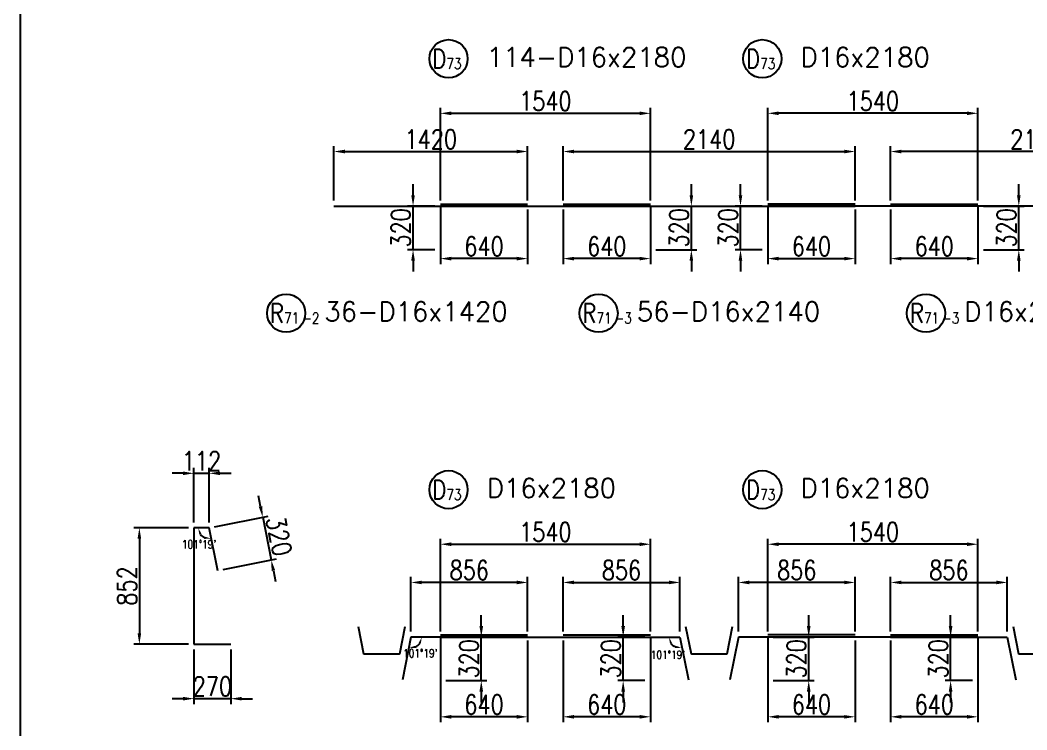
# Model space of a CAD drawing. Header units: millimetres. Extents: x -41433 to 131500, y -94900 to 39745.
# Drawn here: x 100000 to 107379, y 20303 to 25506 of the extents above; entities that cross this region are included whole.
import ezdxf
from ezdxf.enums import TextEntityAlignment as Align

# ---------------------------------------------------------------- set-up
doc = ezdxf.new("R2010")
doc.units = ezdxf.units.MM
doc.header["$LTSCALE"] = 160
doc.header["$MEASUREMENT"] = 0
doc.layers.get('DEFPOINTS').update_dxf_attribs({"color": 53, "linetype": 'CONTINUOUS'})
for name, color, linetype in [('DIM', 6, 'CONTINUOUS'), ('DIM-L', 6, 'CONTINUOUS'), ('GAIKEI-KEIKAKU', 4, 'CONTINUOUS'), ('TEKKIN-L', 2, 'CONTINUOUS'), ('TEKKIN-R', 3, 'CONTINUOUS'), ('TEXT', 4, 'CONTINUOUS'), ('TEXT-文字', 4, 'CONTINUOUS')]:
    doc.layers.add(name, color=color, linetype=linetype)
doc.styles.add('DIM-TEXT', font='ROMANS', dxfattribs={"width": 0.8, "bigfont": 'EXTFONT'})
doc.styles.add('MSゴシック', font='')
doc.styles.add('romans', font='romans.shx', dxfattribs={"bigfont": 'extfont.shx'})
doc.styles.get('MSゴシック').set_extended_font_data('MS Gothic')
doc.dimstyles.new('DIM20', dxfattribs={"dimscale": 20, "dimtxt": 3.5, "dimasz": 2.5, "dimexe": 1, "dimexo": 1, "dimgap": 1, "dimtad": 3, "dimdec": 1, "dimrnd": 1, "dimdsep": 46, "dimtxsty": 'DIM-TEXT', "dimcen": 0, "dimclrt": 4, "dimaunit": 1, "dimadec": 3, "dimazin": 2, "dimtfac": 1, "dimtdec": 1, "dimtix": 1, "dimtmove": 2, "dimatfit": 3, "dimfxl": 1, "dimtolj": 1, "dimtzin": 0, "dimlwd": -1, "dimlwe": -1, "dimarcsym": 0})
doc.dimstyles.new('DIM40', dxfattribs={"dimscale": 40, "dimtxt": 3.5, "dimasz": 2, "dimexe": 1, "dimexo": 1, "dimgap": 0.5, "dimtad": 1, "dimdec": 0, "dimzin": 9, "dimdsep": 46, "dimtxsty": 'DIM-TEXT', "dimcen": 0, "dimclrt": 4, "dimaunit": 1, "dimadec": 4, "dimazin": 0, "dimtfac": 1, "dimtdec": 0, "dimtix": 1, "dimtmove": 2, "dimatfit": 0, "dimfxl": 1, "dimlwd": -1, "dimlwe": -1, "dimarcsym": 0})

# ---------------------------------------------------------------- blocks, each defined once
blk = doc.blocks.new('*D261')
at = {"layer": 'DEFPOINTS', "color": 0, "ltscale": 0.8, "transparency": 16777216}
for p in [(105480, 21664.1), (105480, 20984.1), (107020, 20984.1)]:
    blk.add_point(p, dxfattribs=at)
at = {"layer": 'DIM', "color": 0, "ltscale": 0.8, "transparency": 16777216}
for p, q in [((105480, 21024.1), (105480, 21704.1)), ((107020, 21024.1), (107020, 21704.1)), ((106940, 21664.1), (105560, 21664.1))]:
    blk.add_line(p, q, dxfattribs=at)
for points in [[(105560, 21677.4), (105560, 21650.8), (105480, 21664.1)], [(106940, 21677.4), (106940, 21650.8), (107020, 21664.1)]]:
    blk.add_solid(points, dxfattribs=at)
at = {"layer": 'DIM', "color": 4, "ltscale": 0.8, "transparency": 16777216, "insert": (106250, 21754.1), "char_height": 140, "attachment_point": 5, "style": 'DIM-TEXT'}
blk.add_mtext('1540', dxfattribs=at)
blk = doc.blocks.new('*D262')
at = {"layer": 'DEFPOINTS', "color": 0, "ltscale": 0.8, "transparency": 16777216}
for p in [(103980, 20999.1), (104620, 20999.1), (103980, 20399.1)]:
    blk.add_point(p, dxfattribs=at)
at = {"layer": 'DIM', "color": 0, "ltscale": 0.8, "transparency": 16777216}
for p, q in [((103980, 20959.1), (103980, 20359.1)), ((104620, 20959.1), (104620, 20359.1)), ((104540, 20399.1), (104060, 20399.1))]:
    blk.add_line(p, q, dxfattribs=at)
for points in [[(104060, 20412.4), (104060, 20385.8), (103980, 20399.1)], [(104540, 20412.4), (104540, 20385.8), (104620, 20399.1)]]:
    blk.add_solid(points, dxfattribs=at)
at = {"layer": 'DIM', "color": 4, "ltscale": 0.8, "transparency": 16777216, "insert": (104300, 20489.1), "char_height": 140, "attachment_point": 5, "style": 'DIM-TEXT'}
blk.add_mtext('640', dxfattribs=at)
blk = doc.blocks.new('*D263')
at = {"layer": 'DEFPOINTS', "color": 0, "ltscale": 0.8, "transparency": 16777216}
for p in [(103080, 20999.1), (103720, 20999.1), (103080, 20399.1)]:
    blk.add_point(p, dxfattribs=at)
at = {"layer": 'DIM', "color": 0, "ltscale": 0.8, "transparency": 16777216}
for p, q in [((103080, 20959.1), (103080, 20359.1)), ((103720, 20959.1), (103720, 20359.1)), ((103640, 20399.1), (103160, 20399.1))]:
    blk.add_line(p, q, dxfattribs=at)
for points in [[(103160, 20412.4), (103160, 20385.8), (103080, 20399.1)], [(103640, 20412.4), (103640, 20385.8), (103720, 20399.1)]]:
    blk.add_solid(points, dxfattribs=at)
at = {"layer": 'DIM', "color": 4, "ltscale": 0.8, "transparency": 16777216, "insert": (103400, 20489.1), "char_height": 140, "attachment_point": 5, "style": 'DIM-TEXT'}
blk.add_mtext('640', dxfattribs=at)
blk = doc.blocks.new('*D264')
at = {"layer": 'DEFPOINTS', "color": 0, "ltscale": 0.8, "transparency": 16777216}
for p in [(104620, 21664.1), (103080, 20984.1), (104620, 20984.1)]:
    blk.add_point(p, dxfattribs=at)
at = {"layer": 'DIM', "color": 0, "ltscale": 0.8, "transparency": 16777216}
for p, q in [((103080, 21024.1), (103080, 21704.1)), ((104620, 21024.1), (104620, 21704.1)), ((103160, 21664.1), (104540, 21664.1))]:
    blk.add_line(p, q, dxfattribs=at)
for points in [[(103160, 21677.4), (103160, 21650.8), (103080, 21664.1)], [(104540, 21677.4), (104540, 21650.8), (104620, 21664.1)]]:
    blk.add_solid(points, dxfattribs=at)
at = {"layer": 'DIM', "color": 4, "ltscale": 0.8, "transparency": 16777216, "insert": (103850, 21754.1), "char_height": 140, "attachment_point": 5, "style": 'DIM-TEXT'}
blk.add_mtext('1540', dxfattribs=at)
blk = doc.blocks.new('*D265')
at = {"layer": 'DEFPOINTS', "color": 0, "ltscale": 0.8, "transparency": 16777216}
for p in [(102864.3, 21384.1), (102864.3, 20984.1), (103720, 20984.1)]:
    blk.add_point(p, dxfattribs=at)
at = {"layer": 'DIM', "color": 0, "ltscale": 0.8, "transparency": 16777216}
for p, q in [((102864.3, 21024.1), (102864.3, 21424.1)), ((103720, 21024.1), (103720, 21424.1)), ((103640, 21384.1), (102944.3, 21384.1))]:
    blk.add_line(p, q, dxfattribs=at)
for points in [[(102944.3, 21397.4), (102944.3, 21370.8), (102864.3, 21384.1)], [(103640, 21397.4), (103640, 21370.8), (103720, 21384.1)]]:
    blk.add_solid(points, dxfattribs=at)
at = {"layer": 'DIM', "color": 4, "ltscale": 0.8, "transparency": 16777216, "insert": (103292.2, 21474.1), "char_height": 140, "attachment_point": 5, "style": 'DIM-TEXT'}
blk.add_mtext('856', dxfattribs=at)
blk = doc.blocks.new('*D296')
at = {"layer": 'DEFPOINTS', "color": 0, "ltscale": 0.8, "transparency": 16777216}
for p in [(106380, 24157.8), (107020, 24157.8), (106380, 23757.8)]:
    blk.add_point(p, dxfattribs=at)
at = {"layer": 'DIM', "color": 0, "ltscale": 0.8, "transparency": 16777216}
for p, q in [((106380, 24117.8), (106380, 23717.8)), ((107020, 24117.8), (107020, 23717.8)), ((106940, 23757.8), (106460, 23757.8))]:
    blk.add_line(p, q, dxfattribs=at)
for points in [[(106460, 23771.1), (106460, 23744.5), (106380, 23757.8)], [(106940, 23771.1), (106940, 23744.5), (107020, 23757.8)]]:
    blk.add_solid(points, dxfattribs=at)
at = {"layer": 'DIM', "color": 4, "ltscale": 0.8, "transparency": 16777216, "insert": (106700, 23847.8), "char_height": 140, "attachment_point": 5, "style": 'DIM-TEXT'}
blk.add_mtext('640', dxfattribs=at)
blk = doc.blocks.new('*D300')
at = {"layer": 'DEFPOINTS', "color": 0, "ltscale": 0.8, "transparency": 16777216}
for p in [(106380, 24542.8), (106380, 24142.8), (108520, 24142.8)]:
    blk.add_point(p, dxfattribs=at)
at = {"layer": 'DIM', "color": 0, "ltscale": 0.8, "transparency": 16777216}
for p, q in [((106380, 24182.8), (106380, 24582.8)), ((108520, 24182.8), (108520, 24582.8)), ((108440, 24542.8), (106460, 24542.8))]:
    blk.add_line(p, q, dxfattribs=at)
for points in [[(106460, 24556.1), (106460, 24529.5), (106380, 24542.8)], [(108440, 24556.1), (108440, 24529.5), (108520, 24542.8)]]:
    blk.add_solid(points, dxfattribs=at)
at = {"layer": 'DIM', "color": 4, "ltscale": 0.8, "transparency": 16777216, "insert": (107450, 24632.8), "char_height": 140, "attachment_point": 5, "style": 'DIM-TEXT'}
blk.add_mtext('2140', dxfattribs=at)
blk = doc.blocks.new('*D302')
at = {"layer": 'DEFPOINTS', "color": 0, "ltscale": 0.8, "transparency": 16777216}
for p in [(105480, 24157.8), (106120, 24157.8), (106120, 23757.8)]:
    blk.add_point(p, dxfattribs=at)
at = {"layer": 'DIM', "color": 0, "ltscale": 0.8, "transparency": 16777216}
for p, q in [((105480, 24117.8), (105480, 23717.8)), ((106120, 24117.8), (106120, 23717.8)), ((105560, 23757.8), (106040, 23757.8))]:
    blk.add_line(p, q, dxfattribs=at)
for points in [[(105560, 23771.1), (105560, 23744.5), (105480, 23757.8)], [(106040, 23771.1), (106040, 23744.5), (106120, 23757.8)]]:
    blk.add_solid(points, dxfattribs=at)
at = {"layer": 'DIM', "color": 4, "ltscale": 0.8, "transparency": 16777216, "insert": (105800, 23847.8), "char_height": 140, "attachment_point": 5, "style": 'DIM-TEXT'}
blk.add_mtext('640', dxfattribs=at)
blk = doc.blocks.new('*D303')
at = {"layer": 'DEFPOINTS', "color": 0, "ltscale": 0.8, "transparency": 16777216}
for p in [(105480, 24822.8), (105480, 24142.8), (107020, 24142.8)]:
    blk.add_point(p, dxfattribs=at)
at = {"layer": 'DIM', "color": 0, "ltscale": 0.8, "transparency": 16777216}
for p, q in [((105480, 24182.8), (105480, 24862.8)), ((106940, 24822.8), (105560, 24822.8)), ((107020, 24182.8), (107020, 24862.8))]:
    blk.add_line(p, q, dxfattribs=at)
for points in [[(105560, 24836.1), (105560, 24809.5), (105480, 24822.8)], [(106940, 24836.1), (106940, 24809.5), (107020, 24822.8)]]:
    blk.add_solid(points, dxfattribs=at)
at = {"layer": 'DIM', "color": 4, "ltscale": 0.8, "transparency": 16777216, "insert": (106250, 24912.8), "char_height": 140, "attachment_point": 5, "style": 'DIM-TEXT'}
blk.add_mtext('1540', dxfattribs=at)
blk = doc.blocks.new('*D304')
at = {"layer": 'DEFPOINTS', "color": 0, "ltscale": 0.8, "transparency": 16777216}
for p in [(103980, 24157.8), (104620, 24157.8), (103980, 23757.8)]:
    blk.add_point(p, dxfattribs=at)
at = {"layer": 'DIM', "color": 0, "ltscale": 0.8, "transparency": 16777216}
for p, q in [((103980, 24117.8), (103980, 23717.8)), ((104620, 24117.8), (104620, 23717.8)), ((104540, 23757.8), (104060, 23757.8))]:
    blk.add_line(p, q, dxfattribs=at)
for points in [[(104060, 23771.1), (104060, 23744.5), (103980, 23757.8)], [(104540, 23771.1), (104540, 23744.5), (104620, 23757.8)]]:
    blk.add_solid(points, dxfattribs=at)
at = {"layer": 'DIM', "color": 4, "ltscale": 0.8, "transparency": 16777216, "insert": (104300, 23847.8), "char_height": 140, "attachment_point": 5, "style": 'DIM-TEXT'}
blk.add_mtext('640', dxfattribs=at)
blk = doc.blocks.new('*D305')
at = {"layer": 'DEFPOINTS', "color": 0, "ltscale": 0.8, "transparency": 16777216}
for p in [(103080, 24157.8), (103720, 24157.8), (103080, 23757.8)]:
    blk.add_point(p, dxfattribs=at)
at = {"layer": 'DIM', "color": 0, "ltscale": 0.8, "transparency": 16777216}
for p, q in [((103080, 24117.8), (103080, 23717.8)), ((103720, 24117.8), (103720, 23717.8)), ((103640, 23757.8), (103160, 23757.8))]:
    blk.add_line(p, q, dxfattribs=at)
for points in [[(103160, 23771.1), (103160, 23744.5), (103080, 23757.8)], [(103640, 23771.1), (103640, 23744.5), (103720, 23757.8)]]:
    blk.add_solid(points, dxfattribs=at)
at = {"layer": 'DIM', "color": 4, "ltscale": 0.8, "transparency": 16777216, "insert": (103400, 23847.8), "char_height": 140, "attachment_point": 5, "style": 'DIM-TEXT'}
blk.add_mtext('640', dxfattribs=at)
blk = doc.blocks.new('*D306')
at = {"layer": 'DEFPOINTS', "color": 0, "ltscale": 0.8, "transparency": 16777216}
for p in [(104620, 24822.8), (103080, 24142.8), (104620, 24142.8)]:
    blk.add_point(p, dxfattribs=at)
at = {"layer": 'DIM', "color": 0, "ltscale": 0.8, "transparency": 16777216}
for p, q in [((103080, 24182.8), (103080, 24862.8)), ((103160, 24822.8), (104540, 24822.8)), ((104620, 24182.8), (104620, 24862.8))]:
    blk.add_line(p, q, dxfattribs=at)
for points in [[(103160, 24836.1), (103160, 24809.5), (103080, 24822.8)], [(104540, 24836.1), (104540, 24809.5), (104620, 24822.8)]]:
    blk.add_solid(points, dxfattribs=at)
at = {"layer": 'DIM', "color": 4, "ltscale": 0.8, "transparency": 16777216, "insert": (103850, 24912.8), "char_height": 140, "attachment_point": 5, "style": 'DIM-TEXT'}
blk.add_mtext('1540', dxfattribs=at)
blk = doc.blocks.new('*D307')
at = {"layer": 'DEFPOINTS', "color": 0, "ltscale": 0.8, "transparency": 16777216}
for p in [(106120, 24542.8), (103980, 24142.8), (106120, 24142.8)]:
    blk.add_point(p, dxfattribs=at)
at = {"layer": 'DIM', "color": 0, "ltscale": 0.8, "transparency": 16777216}
for p, q in [((103980, 24182.8), (103980, 24582.8)), ((106120, 24182.8), (106120, 24582.8)), ((104060, 24542.8), (106040, 24542.8))]:
    blk.add_line(p, q, dxfattribs=at)
for points in [[(104060, 24556.1), (104060, 24529.5), (103980, 24542.8)], [(106040, 24556.1), (106040, 24529.5), (106120, 24542.8)]]:
    blk.add_solid(points, dxfattribs=at)
at = {"layer": 'DIM', "color": 4, "ltscale": 0.8, "transparency": 16777216, "insert": (105050, 24632.8), "char_height": 140, "attachment_point": 5, "style": 'DIM-TEXT'}
blk.add_mtext('2140', dxfattribs=at)
blk = doc.blocks.new('*D308')
at = {"layer": 'DEFPOINTS', "color": 0, "ltscale": 0.8, "transparency": 16777216}
for p in [(103720, 24542.8), (102300, 24142.8), (103720, 24142.8)]:
    blk.add_point(p, dxfattribs=at)
at = {"layer": 'DIM', "color": 0, "ltscale": 0.8, "transparency": 16777216}
for p, q in [((102300, 24182.8), (102300, 24582.8)), ((103720, 24182.8), (103720, 24582.8)), ((102380, 24542.8), (103640, 24542.8))]:
    blk.add_line(p, q, dxfattribs=at)
for points in [[(102380, 24556.1), (102380, 24529.5), (102300, 24542.8)], [(103640, 24556.1), (103640, 24529.5), (103720, 24542.8)]]:
    blk.add_solid(points, dxfattribs=at)
at = {"layer": 'DIM', "color": 4, "ltscale": 0.8, "transparency": 16777216, "insert": (103010, 24632.8), "char_height": 140, "attachment_point": 5, "style": 'DIM-TEXT'}
blk.add_mtext('1420', dxfattribs=at)
blk = doc.blocks.new('加工図文字列（JR）')
at = {"layer": 'TEXT-文字', "color": 6}
blk.add_circle((0, 0), 3.5, dxfattribs=at)
at = {"layer": 'DEFPOINTS', "ltscale": 100, "style": 'MSゴシック'}
for tag, p in [('加工図_圧接鉄筋', (57.81, -4.14)), ('加工図_圧接個数', (62.62, -4.14)), ('加工図_加工形状', (68.3, -4.14)), ('加工図_施工分け2', (73.3, -4.14))]:
    blk.add_attdef(tag, text='', height=4, dxfattribs=at).set_placement(p, align=Align.BOTTOM_LEFT)
at = {"layer": 'TEXT-文字', "color": 4, "style": 'romans', "width": 0.8}
for tag, height, p in [('加工図_平均長', 3.5, (33.63, 3.03)), ('加工図_副記号', 2, (0.5, 0)), ('加工図_文字列', 3.5, (7, -2.5))]:
    blk.add_attdef(tag, text='', height=height, dxfattribs=at).set_placement(p, align=Align.BOTTOM_LEFT)
at = {"layer": 'TEXT-文字', "color": 4, "ltscale": 100, "style": 'romans', "width": 0.8}
blk.add_attdef('加工図_施工分け', text='', height=3.5, dxfattribs=at).set_placement((-5.5, 0), align=Align.MIDDLE_RIGHT)
at = {"layer": 'TEXT-文字', "color": 4, "style": 'romans', "width": 0.8}
blk.add_attdef('加工図_主記号', text='', height=3.5, dxfattribs=at).set_placement((-1.7, 0), align=Align.MIDDLE_CENTER)
for tag, p in [('加工図_番号', (1, -2.5)), ('加工図_枝番', (4.5, -2.5))]:
    blk.add_attdef(tag, text='', height=2, dxfattribs=at).set_placement(p, align=Align.BOTTOM_CENTER)
blk = doc.blocks.new('*D435')
at = {"layer": 'DEFPOINTS', "color": 0, "ltscale": 0.8, "transparency": 16777216}
for p in [(104835.7, 21384.1), (103980, 20984.1), (104835.7, 20984.1)]:
    blk.add_point(p, dxfattribs=at)
at = {"layer": 'DIM', "color": 0, "ltscale": 0.8, "transparency": 16777216}
for p, q in [((103980, 21024.1), (103980, 21424.1)), ((104835.7, 21024.1), (104835.7, 21424.1)), ((104060, 21384.1), (104755.7, 21384.1))]:
    blk.add_line(p, q, dxfattribs=at)
for points in [[(104060, 21397.4), (104060, 21370.8), (103980, 21384.1)], [(104755.7, 21397.4), (104755.7, 21370.8), (104835.7, 21384.1)]]:
    blk.add_solid(points, dxfattribs=at)
at = {"layer": 'DIM', "color": 4, "ltscale": 0.8, "transparency": 16777216, "insert": (104407.8, 21474.1), "char_height": 140, "attachment_point": 5, "style": 'DIM-TEXT'}
blk.add_mtext('856', dxfattribs=at)
blk = doc.blocks.new('*D437')
at = {"layer": 'DEFPOINTS', "color": 0, "ltscale": 0.8, "transparency": 16777216}
for p in [(105264.3, 21384.1), (105264.3, 20984.1), (106120, 20984.1)]:
    blk.add_point(p, dxfattribs=at)
at = {"layer": 'DIM', "color": 0, "ltscale": 0.8, "transparency": 16777216}
for p, q in [((105264.3, 21024.1), (105264.3, 21424.1)), ((106120, 21024.1), (106120, 21424.1)), ((106040, 21384.1), (105344.3, 21384.1))]:
    blk.add_line(p, q, dxfattribs=at)
for points in [[(105344.3, 21397.4), (105344.3, 21370.8), (105264.3, 21384.1)], [(106040, 21397.4), (106040, 21370.8), (106120, 21384.1)]]:
    blk.add_solid(points, dxfattribs=at)
at = {"layer": 'DIM', "color": 4, "ltscale": 0.8, "transparency": 16777216, "insert": (105692.2, 21474.1), "char_height": 140, "attachment_point": 5, "style": 'DIM-TEXT'}
blk.add_mtext('856', dxfattribs=at)
blk = doc.blocks.new('*D436')
at = {"layer": 'DEFPOINTS', "color": 0, "ltscale": 0.8, "transparency": 16777216}
for p in [(107235.7, 21384.1), (106380, 20984.1), (107235.7, 20984.1)]:
    blk.add_point(p, dxfattribs=at)
at = {"layer": 'DIM', "color": 0, "ltscale": 0.8, "transparency": 16777216}
for p, q in [((106380, 21024.1), (106380, 21424.1)), ((107235.7, 21024.1), (107235.7, 21424.1)), ((106460, 21384.1), (107155.7, 21384.1))]:
    blk.add_line(p, q, dxfattribs=at)
for points in [[(106460, 21397.4), (106460, 21370.8), (106380, 21384.1)], [(107155.7, 21397.4), (107155.7, 21370.8), (107235.7, 21384.1)]]:
    blk.add_solid(points, dxfattribs=at)
at = {"layer": 'DIM', "color": 4, "ltscale": 0.8, "transparency": 16777216, "insert": (106807.8, 21474.1), "char_height": 140, "attachment_point": 5, "style": 'DIM-TEXT'}
blk.add_mtext('856', dxfattribs=at)
blk = doc.blocks.new('*D440')
at = {"layer": 'DEFPOINTS', "color": 0, "transparency": 16777216}
for p in [(101274, 20932.1), (101544, 20932.1), (101274, 20532.1)]:
    blk.add_point(p, dxfattribs=at)
at = {"layer": 'DIM', "color": 0, "transparency": 16777216}
for p, q in [((101274, 20892.1), (101274, 20492.1)), ((101544, 20892.1), (101544, 20492.1)), ((101194, 20532.1), (101114, 20532.1)), ((101544, 20532.1), (101274, 20532.1)), ((101624, 20532.1), (101704, 20532.1))]:
    blk.add_line(p, q, dxfattribs=at)
for points in [[(101194, 20545.4), (101194, 20518.8), (101274, 20532.1)], [(101624, 20545.4), (101624, 20518.8), (101544, 20532.1)]]:
    blk.add_solid(points, dxfattribs=at)
at = {"layer": 'DIM', "color": 4, "transparency": 16777216, "insert": (101409, 20622.1), "char_height": 140, "attachment_point": 5, "style": 'DIM-TEXT'}
blk.add_mtext('270', dxfattribs=at)
blk = doc.blocks.new('*D441')
at = {"layer": 'DEFPOINTS', "color": 0, "transparency": 16777216}
for p in [(101274, 21784.1), (100874, 20932.1), (101274, 20932.1)]:
    blk.add_point(p, dxfattribs=at)
at = {"layer": 'DIM', "color": 0, "transparency": 16777216}
for p, q in [((101234, 21784.1), (100834, 21784.1)), ((100874, 21704.1), (100874, 21012.1)), ((101234, 20932.1), (100834, 20932.1))]:
    blk.add_line(p, q, dxfattribs=at)
for points in [[(100860.7, 21704.1), (100887.3, 21704.1), (100874, 21784.1)], [(100860.7, 21012.1), (100887.3, 21012.1), (100874, 20932.1)]]:
    blk.add_solid(points, dxfattribs=at)
at = {"layer": 'DIM', "color": 4, "transparency": 16777216, "insert": (100784, 21358.1), "char_height": 140, "attachment_point": 5, "rotation": 90, "style": 'DIM-TEXT'}
blk.add_mtext('852', dxfattribs=at)
blk = doc.blocks.new('*D465')
at = {"layer": 'DEFPOINTS', "color": 0, "transparency": 16777216}
for p in [(105280, 24142.8), (105480, 24142.8), (105480, 23822.8)]:
    blk.add_point(p, dxfattribs=at)
at = {"layer": 'DIM', "color": 0, "transparency": 16777216}
for p, q in [((105280, 24222.8), (105280, 24302.8)), ((105440, 24142.8), (105240, 24142.8)), ((105280, 23822.8), (105280, 24142.8)), ((105440, 23822.8), (105240, 23822.8)), ((105280, 23742.8), (105280, 23662.8))]:
    blk.add_line(p, q, dxfattribs=at)
for points in [[(105266.7, 24222.8), (105293.3, 24222.8), (105280, 24142.8)], [(105266.7, 23742.8), (105293.3, 23742.8), (105280, 23822.8)]]:
    blk.add_solid(points, dxfattribs=at)
at = {"layer": 'DIM', "color": 4, "transparency": 16777216, "insert": (105190, 23982.8), "char_height": 140, "attachment_point": 5, "rotation": 90, "style": 'DIM-TEXT'}
blk.add_mtext('320', dxfattribs=at)
blk = doc.blocks.new('*D466')
at = {"layer": 'DEFPOINTS', "color": 0, "transparency": 16777216}
for p in [(104420, 20984.1), (104620, 20984.1), (104620, 20664.1)]:
    blk.add_point(p, dxfattribs=at)
at = {"layer": 'DIM', "color": 0, "transparency": 16777216}
for p, q in [((104420, 21064.1), (104420, 21144.1)), ((104580, 20984.1), (104380, 20984.1)), ((104420, 20664.1), (104420, 20984.1)), ((104580, 20664.1), (104380, 20664.1)), ((104420, 20584.1), (104420, 20504.1))]:
    blk.add_line(p, q, dxfattribs=at)
for points in [[(104406.7, 21064.1), (104433.3, 21064.1), (104420, 20984.1)], [(104406.7, 20584.1), (104433.3, 20584.1), (104420, 20664.1)]]:
    blk.add_solid(points, dxfattribs=at)
at = {"layer": 'DIM', "color": 4, "transparency": 16777216, "insert": (104330, 20824.1), "char_height": 140, "attachment_point": 5, "rotation": 90, "style": 'DIM-TEXT'}
blk.add_mtext('320', dxfattribs=at)
blk = doc.blocks.new('*D481')
at = {"layer": 'DEFPOINTS', "color": 0, "transparency": 16777216}
for p in [(101385.7, 22184.1), (101274, 21784.1), (101385.7, 21784.1)]:
    blk.add_point(p, dxfattribs=at)
at = {"layer": 'DIM', "color": 0, "transparency": 16777216}
for p, q in [((101274, 21824.1), (101274, 22224.1)), ((101385.7, 21824.1), (101385.7, 22224.1)), ((101194, 22184.1), (101114, 22184.1)), ((101274, 22184.1), (101385.7, 22184.1)), ((101465.7, 22184.1), (101545.7, 22184.1))]:
    blk.add_line(p, q, dxfattribs=at)
for points in [[(101194, 22197.4), (101194, 22170.8), (101274, 22184.1)], [(101465.7, 22197.4), (101465.7, 22170.8), (101385.7, 22184.1)]]:
    blk.add_solid(points, dxfattribs=at)
at = {"layer": 'DIM', "color": 4, "transparency": 16777216, "insert": (101329.8, 22274.1), "char_height": 140, "attachment_point": 5, "style": 'DIM-TEXT'}
blk.add_mtext('112', dxfattribs=at)
blk = doc.blocks.new('*D482')
at = {"layer": 'DEFPOINTS', "color": 0, "transparency": 16777216}
for p in [(101385.7, 21784.1), (101840.6, 21548.8), (101448.4, 21470.3)]:
    blk.add_point(p, dxfattribs=at)
at = {"layer": 'DIM', "color": 0, "transparency": 16777216}
for p, q in [((101762.2, 21941), (101746.5, 22019.4)), ((101424.9, 21791.9), (101817.1, 21870.4)), ((101777.9, 21862.5), (101840.6, 21548.8)), ((101487.6, 21478.2), (101879.9, 21556.6)), ((101856.3, 21470.3), (101872, 21391.9))]:
    blk.add_line(p, q, dxfattribs=at)
for points in [[(101775.3, 21943.6), (101749.1, 21938.4), (101777.9, 21862.5)], [(101869.4, 21472.9), (101843.3, 21467.7), (101840.6, 21548.8)]]:
    blk.add_solid(points, dxfattribs=at)
at = {"layer": 'DIM', "color": 4, "transparency": 16777216, "insert": (101897.5, 21723.3), "char_height": 140, "attachment_point": 5, "rotation": 281.30993, "style": 'DIM-TEXT'}
blk.add_mtext('320', dxfattribs=at)
blk = doc.blocks.new('*D627')
at = {"layer": 'DEFPOINTS', "color": 0, "transparency": 16777216}
blk.add_arc((102864.3, 20984.1), 80, 295.10998, 323.58009, dxfattribs=at)
for p in [(102864.3, 20984.1), (102864.3, 20984.1), (103214.3, 20984.1), (102930.9, 20939.6), (102801.6, 20670.3)]:
    blk.add_point(p, dxfattribs=at)
for points in [[(102920.8, 20939.2), (102936.6, 20934), (102944.3, 20984.1)], [(102899.3, 20903.4), (102897.3, 20919.9), (102848.7, 20905.6)]]:
    blk.add_solid(points, dxfattribs=at)
at = {"layer": 'DEFPOINTS', "transparency": 16777216, "insert": (102933.1, 20865), "char_height": 60, "attachment_point": 5, "style": 'DIM-TEXT'}
blk.add_mtext("\\A1;101°19'", dxfattribs=at)
blk = doc.blocks.new('*D628')
at = {"layer": 'DEFPOINTS', "color": 0, "transparency": 16777216}
blk.add_arc((104835.7, 20984.1), 80, 216.41991, 244.89002, dxfattribs=at)
for p in [(104620, 20984.1), (104835.7, 20984.1), (104835.7, 20984.1), (104769.1, 20939.6), (104898.4, 20670.3)]:
    blk.add_point(p, dxfattribs=at)
for points in [[(104763.4, 20934), (104779.2, 20939.2), (104755.7, 20984.1)], [(104802.7, 20919.9), (104800.7, 20903.4), (104851.3, 20905.6)]]:
    blk.add_solid(points, dxfattribs=at)
at = {"layer": 'DEFPOINTS', "transparency": 16777216, "insert": (104748.1, 20853.8), "char_height": 60, "attachment_point": 5, "style": 'DIM-TEXT'}
blk.add_mtext("\\A1;101°19'", dxfattribs=at)
blk = doc.blocks.new('*D629')
at = {"layer": 'DEFPOINTS', "color": 0, "transparency": 16777216}
blk.add_arc((101385.7, 21784.1), 80, 216.41991, 244.89002, dxfattribs=at)
for p in [(101170, 21784.1), (101385.7, 21784.1), (101385.7, 21784.1), (101319.1, 21739.6), (101448.4, 21470.3)]:
    blk.add_point(p, dxfattribs=at)
for points in [[(101313.4, 21734), (101329.2, 21739.2), (101305.7, 21784.1)], [(101352.7, 21719.9), (101350.7, 21703.4), (101401.3, 21705.6)]]:
    blk.add_solid(points, dxfattribs=at)
at = {"layer": 'DEFPOINTS', "transparency": 16777216, "insert": (101311.3, 21663.3), "char_height": 60, "attachment_point": 5, "style": 'DIM-TEXT'}
blk.add_mtext("\\A1;101°19'", dxfattribs=at)
blk = doc.blocks.new('*D657')
at = {"layer": 'DEFPOINTS', "color": 0, "transparency": 16777216}
for p in [(104620, 24142.8), (104920, 24142.8), (104620, 23822.8)]:
    blk.add_point(p, dxfattribs=at)
at = {"layer": 'DIM', "color": 0, "transparency": 16777216}
for p, q in [((104920, 24222.8), (104920, 24302.8)), ((104660, 24142.8), (104960, 24142.8)), ((104920, 23822.8), (104920, 24142.8)), ((104660, 23822.8), (104960, 23822.8)), ((104920, 23742.8), (104920, 23662.8))]:
    blk.add_line(p, q, dxfattribs=at)
for points in [[(104906.7, 24222.8), (104933.3, 24222.8), (104920, 24142.8)], [(104906.7, 23742.8), (104933.3, 23742.8), (104920, 23822.8)]]:
    blk.add_solid(points, dxfattribs=at)
at = {"layer": 'DIM', "color": 4, "transparency": 16777216, "insert": (104830, 23982.8), "char_height": 140, "attachment_point": 5, "rotation": 90, "style": 'DIM-TEXT'}
blk.add_mtext('320', dxfattribs=at)
blk = doc.blocks.new('*D659')
at = {"layer": 'DEFPOINTS', "color": 0, "transparency": 16777216}
for p in [(107020, 24142.8), (107320, 24142.8), (107020, 23822.8)]:
    blk.add_point(p, dxfattribs=at)
at = {"layer": 'DIM', "color": 0, "transparency": 16777216}
for p, q in [((107320, 24222.8), (107320, 24302.8)), ((107060, 24142.8), (107360, 24142.8)), ((107320, 23822.8), (107320, 24142.8)), ((107060, 23822.8), (107360, 23822.8)), ((107320, 23742.8), (107320, 23662.8))]:
    blk.add_line(p, q, dxfattribs=at)
for points in [[(107306.7, 24222.8), (107333.3, 24222.8), (107320, 24142.8)], [(107306.7, 23742.8), (107333.3, 23742.8), (107320, 23822.8)]]:
    blk.add_solid(points, dxfattribs=at)
at = {"layer": 'DIM', "color": 4, "transparency": 16777216, "insert": (107230, 23982.8), "char_height": 140, "attachment_point": 5, "rotation": 90, "style": 'DIM-TEXT'}
blk.add_mtext('320', dxfattribs=at)
blk = doc.blocks.new('*D660')
at = {"layer": 'DEFPOINTS', "color": 0, "transparency": 16777216}
for p in [(102880, 24142.8), (103080, 24142.8), (103080, 23822.8)]:
    blk.add_point(p, dxfattribs=at)
at = {"layer": 'DIM', "color": 0, "transparency": 16777216}
for p, q in [((102880, 24222.8), (102880, 24302.8)), ((103040, 24142.8), (102840, 24142.8)), ((102880, 23822.8), (102880, 24142.8)), ((103040, 23822.8), (102840, 23822.8)), ((102880, 23742.8), (102880, 23662.8))]:
    blk.add_line(p, q, dxfattribs=at)
for points in [[(102866.7, 24222.8), (102893.3, 24222.8), (102880, 24142.8)], [(102866.7, 23742.8), (102893.3, 23742.8), (102880, 23822.8)]]:
    blk.add_solid(points, dxfattribs=at)
at = {"layer": 'DIM', "color": 4, "transparency": 16777216, "insert": (102790, 23982.8), "char_height": 140, "attachment_point": 5, "rotation": 90, "style": 'DIM-TEXT'}
blk.add_mtext('320', dxfattribs=at)
blk = doc.blocks.new('*D662')
at = {"layer": 'DEFPOINTS', "color": 0, "transparency": 16777216}
for p in [(103080, 20984.1), (103380, 20984.1), (103080, 20664.1)]:
    blk.add_point(p, dxfattribs=at)
at = {"layer": 'DIM', "color": 0, "transparency": 16777216}
for p, q in [((103380, 21064.1), (103380, 21144.1)), ((103120, 20984.1), (103420, 20984.1)), ((103380, 20664.1), (103380, 20984.1)), ((103120, 20664.1), (103420, 20664.1)), ((103380, 20584.1), (103380, 20504.1))]:
    blk.add_line(p, q, dxfattribs=at)
for points in [[(103366.7, 21064.1), (103393.3, 21064.1), (103380, 20984.1)], [(103366.7, 20584.1), (103393.3, 20584.1), (103380, 20664.1)]]:
    blk.add_solid(points, dxfattribs=at)
at = {"layer": 'DIM', "color": 4, "transparency": 16777216, "insert": (103290, 20824.1), "char_height": 140, "attachment_point": 5, "rotation": 90, "style": 'DIM-TEXT'}
blk.add_mtext('320', dxfattribs=at)
blk = doc.blocks.new('*D663')
at = {"layer": 'DEFPOINTS', "color": 0, "ltscale": 0.8, "transparency": 16777216}
for p in [(106380, 20999.1), (107020, 20999.1), (106380, 20399.1)]:
    blk.add_point(p, dxfattribs=at)
at = {"layer": 'DIM', "color": 0, "ltscale": 0.8, "transparency": 16777216}
for p, q in [((106380, 20959.1), (106380, 20359.1)), ((107020, 20959.1), (107020, 20359.1)), ((106940, 20399.1), (106460, 20399.1))]:
    blk.add_line(p, q, dxfattribs=at)
for points in [[(106460, 20412.4), (106460, 20385.8), (106380, 20399.1)], [(106940, 20412.4), (106940, 20385.8), (107020, 20399.1)]]:
    blk.add_solid(points, dxfattribs=at)
at = {"layer": 'DIM', "color": 4, "ltscale": 0.8, "transparency": 16777216, "insert": (106700, 20489.1), "char_height": 140, "attachment_point": 5, "style": 'DIM-TEXT'}
blk.add_mtext('640', dxfattribs=at)
blk = doc.blocks.new('*D664')
at = {"layer": 'DEFPOINTS', "color": 0, "ltscale": 0.8, "transparency": 16777216}
for p in [(105480, 20999.1), (106120, 20999.1), (105480, 20399.1)]:
    blk.add_point(p, dxfattribs=at)
at = {"layer": 'DIM', "color": 0, "ltscale": 0.8, "transparency": 16777216}
for p, q in [((105480, 20959.1), (105480, 20359.1)), ((106120, 20959.1), (106120, 20359.1)), ((106040, 20399.1), (105560, 20399.1))]:
    blk.add_line(p, q, dxfattribs=at)
for points in [[(105560, 20412.4), (105560, 20385.8), (105480, 20399.1)], [(106040, 20412.4), (106040, 20385.8), (106120, 20399.1)]]:
    blk.add_solid(points, dxfattribs=at)
at = {"layer": 'DIM', "color": 4, "ltscale": 0.8, "transparency": 16777216, "insert": (105800, 20489.1), "char_height": 140, "attachment_point": 5, "style": 'DIM-TEXT'}
blk.add_mtext('640', dxfattribs=at)
blk = doc.blocks.new('*D665')
at = {"layer": 'DEFPOINTS', "color": 0, "transparency": 16777216}
for p in [(106820, 20984.1), (107020, 20984.1), (107020, 20664.1)]:
    blk.add_point(p, dxfattribs=at)
at = {"layer": 'DIM', "color": 0, "transparency": 16777216}
for p, q in [((106820, 21064.1), (106820, 21144.1)), ((106980, 20984.1), (106780, 20984.1)), ((106820, 20664.1), (106820, 20984.1)), ((106980, 20664.1), (106780, 20664.1)), ((106820, 20584.1), (106820, 20504.1))]:
    blk.add_line(p, q, dxfattribs=at)
for points in [[(106806.7, 21064.1), (106833.3, 21064.1), (106820, 20984.1)], [(106806.7, 20584.1), (106833.3, 20584.1), (106820, 20664.1)]]:
    blk.add_solid(points, dxfattribs=at)
at = {"layer": 'DIM', "color": 4, "transparency": 16777216, "insert": (106730, 20824.1), "char_height": 140, "attachment_point": 5, "rotation": 90, "style": 'DIM-TEXT'}
blk.add_mtext('320', dxfattribs=at)
blk = doc.blocks.new('*D666')
at = {"layer": 'DEFPOINTS', "color": 0, "transparency": 16777216}
for p in [(105480, 20984.1), (105780, 20984.1), (105480, 20664.1)]:
    blk.add_point(p, dxfattribs=at)
at = {"layer": 'DIM', "color": 0, "transparency": 16777216}
for p, q in [((105780, 21064.1), (105780, 21144.1)), ((105520, 20984.1), (105820, 20984.1)), ((105780, 20664.1), (105780, 20984.1)), ((105520, 20664.1), (105820, 20664.1)), ((105780, 20584.1), (105780, 20504.1))]:
    blk.add_line(p, q, dxfattribs=at)
for points in [[(105766.7, 21064.1), (105793.3, 21064.1), (105780, 20984.1)], [(105766.7, 20584.1), (105793.3, 20584.1), (105780, 20664.1)]]:
    blk.add_solid(points, dxfattribs=at)
at = {"layer": 'DIM', "color": 4, "transparency": 16777216, "insert": (105690, 20824.1), "char_height": 140, "attachment_point": 5, "rotation": 90, "style": 'DIM-TEXT'}
blk.add_mtext('320', dxfattribs=at)

msp = doc.modelspace()

# ---------------------------------------------------------------- linework, layer by layer
at = {"layer": 'DEFPOINTS', "flags": 128}
msp.add_lwpolyline([(100000, 16250), (125115.53, 16250), (125115.53, 30708.35), (100000, 30708.35)], close=True, dxfattribs=at)
at = {"layer": 'GAIKEI-KEIKAKU', "flags": 128}
for points in [[(102820, 21058.09), (102780, 20858.09), (102520, 20858.09), (102480, 21058.09)], [(105220, 21058.09), (105180, 20858.09), (104920, 20858.09), (104880, 21058.09)], [(107620, 21058.09), (107580, 20858.09), (107320, 20858.09), (107280, 21058.09)]]:
    msp.add_lwpolyline(points, dxfattribs=at)
at = {"layer": 'TEKKIN-L', "ltscale": 0.8}
for p, q in [((102300, 24142.8), (103720, 24142.8)), ((103080, 24142.8), (104620, 24142.8)), ((103080, 24142.8), (103080, 23822.8)), ((103980, 24142.8), (106120, 24142.8)), ((104620, 24142.8), (104620, 23822.8)), ((107020, 24142.8), (105480, 24142.8)), ((105480, 24142.8), (105480, 23822.8)), ((108520, 24142.8), (106380, 24142.8)), ((107020, 24142.8), (107020, 23822.8)), ((101274, 21784.09), (101274, 20932.09)), ((101385.65, 21784.09), (101274, 21784.09)), ((101448.41, 21470.31), (101385.65, 21784.09)), ((102864.35, 20984.09), (102801.59, 20670.31)), ((103720, 20984.09), (102864.35, 20984.09)), ((103080, 20984.09), (104620, 20984.09)), ((103080, 20984.09), (103080, 20664.09)), ((103980, 20984.09), (104835.65, 20984.09)), ((104620, 20984.09), (104620, 20664.09)), ((104835.65, 20984.09), (104898.41, 20670.31)), ((105264.35, 20984.09), (105201.59, 20670.31)), ((106120, 20984.09), (105264.35, 20984.09)), ((107020, 20984.09), (105480, 20984.09)), ((105480, 20984.09), (105480, 20664.09)), ((106380, 20984.09), (107235.65, 20984.09)), ((107020, 20984.09), (107020, 20664.09)), ((107235.65, 20984.09), (107298.41, 20670.31)), ((101274, 20932.09), (101544, 20932.09))]:
    msp.add_line(p, q, dxfattribs=at)
at = {"layer": 'TEKKIN-R', "ltscale": 0.8}
for p, q in [((103080, 24157.8), (103720, 24157.8)), ((103980, 24157.8), (104620, 24157.8)), ((106120, 24157.8), (105480, 24157.8)), ((106380, 24157.8), (107020, 24157.8)), ((103080, 20999.09), (103720, 20999.09)), ((103980, 20999.09), (104620, 20999.09)), ((106120, 20999.09), (105480, 20999.09)), ((106380, 20999.09), (107020, 20999.09))]:
    msp.add_line(p, q, dxfattribs=at)

# ---------------------------------------------------------------- block references
at = {"layer": 'DIM-L', "ltscale": 0.8}
ref = msp.add_blockref('加工図文字列（JR）', (103140, 25222.8), dxfattribs=dict(at, xscale=40, yscale=40, zscale=40))
ref.add_attrib('加工図_主記号', 'D', dxfattribs={"layer": 'TEXT', "height": 140, "style": 'romans', "width": 0.8}).set_placement((103072, 25222.8), align=Align.MIDDLE_CENTER)
ref.add_attrib('加工図_番号', '73', dxfattribs={"layer": 'TEXT', "height": 80, "style": 'romans', "width": 0.8}).set_placement((103180, 25122.8), align=Align.BOTTOM_CENTER)
ref.add_attrib('加工図_文字列', '114-D16x2180', dxfattribs={"layer": 'TEXT', "height": 140, "style": 'romans'}).set_placement((103420, 25122.8), align=Align.BOTTOM_LEFT)
ref = msp.add_blockref('加工図文字列（JR）', (105440, 25222.8), dxfattribs=dict(at, xscale=40, yscale=40, zscale=40))
ref.add_attrib('加工図_主記号', 'D', dxfattribs={"layer": 'TEXT', "height": 140, "style": 'romans', "width": 0.8}).set_placement((105372, 25222.8), align=Align.MIDDLE_CENTER)
ref.add_attrib('加工図_番号', '73', dxfattribs={"layer": 'TEXT', "height": 80, "style": 'romans', "width": 0.8}).set_placement((105480, 25122.8), align=Align.BOTTOM_CENTER)
ref.add_attrib('加工図_文字列', 'D16x2180', dxfattribs={"layer": 'TEXT', "height": 140, "style": 'romans'}).set_placement((105720, 25122.8), align=Align.BOTTOM_LEFT)
ref = msp.add_blockref('加工図文字列（JR）', (101950, 23357.8), dxfattribs=dict(at, xscale=40, yscale=40, zscale=40))
ref.add_attrib('加工図_主記号', 'R', dxfattribs={"layer": 'TEXT', "height": 140, "style": 'romans', "width": 0.8}).set_placement((101882, 23357.8), align=Align.MIDDLE_CENTER)
ref.add_attrib('加工図_番号', '71', dxfattribs={"layer": 'TEXT', "height": 80, "style": 'romans', "width": 0.8}).set_placement((101990, 23257.8), align=Align.BOTTOM_CENTER)
ref.add_attrib('加工図_枝番', '-2', dxfattribs={"layer": 'TEXT', "height": 80, "style": 'romans', "width": 0.8}).set_placement((102130, 23257.8), align=Align.BOTTOM_CENTER)
ref.add_attrib('加工図_文字列', '36-D16x1420', dxfattribs={"layer": 'TEXT', "height": 140, "style": 'romans'}).set_placement((102230, 23257.8), align=Align.BOTTOM_LEFT)
ref = msp.add_blockref('加工図文字列（JR）', (104240, 23357.8), dxfattribs=dict(at, xscale=40, yscale=40, zscale=40))
ref.add_attrib('加工図_主記号', 'R', dxfattribs={"layer": 'TEXT', "height": 140, "style": 'romans', "width": 0.8}).set_placement((104172, 23357.8), align=Align.MIDDLE_CENTER)
ref.add_attrib('加工図_番号', '71', dxfattribs={"layer": 'TEXT', "height": 80, "style": 'romans', "width": 0.8}).set_placement((104280, 23257.8), align=Align.BOTTOM_CENTER)
ref.add_attrib('加工図_枝番', '-3', dxfattribs={"layer": 'TEXT', "height": 80, "style": 'romans', "width": 0.8}).set_placement((104420, 23257.8), align=Align.BOTTOM_CENTER)
ref.add_attrib('加工図_文字列', '56-D16x2140', dxfattribs={"layer": 'TEXT', "height": 140, "style": 'romans'}).set_placement((104520, 23257.8), align=Align.BOTTOM_LEFT)
ref = msp.add_blockref('加工図文字列（JR）', (106640, 23357.8), dxfattribs=dict(at, xscale=40, yscale=40, zscale=40))
ref.add_attrib('加工図_主記号', 'R', dxfattribs={"layer": 'TEXT', "height": 140, "style": 'romans', "width": 0.8}).set_placement((106572, 23357.8), align=Align.MIDDLE_CENTER)
ref.add_attrib('加工図_番号', '71', dxfattribs={"layer": 'TEXT', "height": 80, "style": 'romans', "width": 0.8}).set_placement((106680, 23257.8), align=Align.BOTTOM_CENTER)
ref.add_attrib('加工図_枝番', '-3', dxfattribs={"layer": 'TEXT', "height": 80, "style": 'romans', "width": 0.8}).set_placement((106820, 23257.8), align=Align.BOTTOM_CENTER)
ref.add_attrib('加工図_文字列', 'D16x2140', dxfattribs={"layer": 'TEXT', "height": 140, "style": 'romans'}).set_placement((106920, 23257.8), align=Align.BOTTOM_LEFT)
ref = msp.add_blockref('加工図文字列（JR）', (103140, 22064.09), dxfattribs=dict(at, xscale=40, yscale=40, zscale=40))
ref.add_attrib('加工図_主記号', 'D', dxfattribs={"layer": 'TEXT', "height": 140, "style": 'romans', "width": 0.8}).set_placement((103072, 22064.09), align=Align.MIDDLE_CENTER)
ref.add_attrib('加工図_番号', '73', dxfattribs={"layer": 'TEXT', "height": 80, "style": 'romans', "width": 0.8}).set_placement((103180, 21964.09), align=Align.BOTTOM_CENTER)
ref.add_attrib('加工図_文字列', 'D16x2180', dxfattribs={"layer": 'TEXT', "height": 140, "style": 'romans'}).set_placement((103420, 21964.09), align=Align.BOTTOM_LEFT)
ref = msp.add_blockref('加工図文字列（JR）', (105440, 22064.09), dxfattribs=dict(at, xscale=40, yscale=40, zscale=40))
ref.add_attrib('加工図_主記号', 'D', dxfattribs={"layer": 'TEXT', "height": 140, "style": 'romans', "width": 0.8}).set_placement((105372, 22064.09), align=Align.MIDDLE_CENTER)
ref.add_attrib('加工図_番号', '73', dxfattribs={"layer": 'TEXT', "height": 80, "style": 'romans', "width": 0.8}).set_placement((105480, 21964.09), align=Align.BOTTOM_CENTER)
ref.add_attrib('加工図_文字列', 'D16x2180', dxfattribs={"layer": 'TEXT', "height": 140, "style": 'romans'}).set_placement((105720, 21964.09), align=Align.BOTTOM_LEFT)

# ---------------------------------------------------------------- dimensions: what is measured, and where the dimension line sits
at = {"layer": 'DEFPOINTS'}
for base, line1, line2, picture, middle in [((101319.15, 21739.63), ((101385.65, 21784.09), (101170, 21784.09)), ((101448.41, 21470.31), (101385.65, 21784.09)), '*D629', (101261.08, 21581.76)), ((102930.85, 20939.63), ((102864.35, 20984.09), (102801.59, 20670.31)), ((103214.35, 20984.09), (102864.35, 20984.09)), '*D627', (102979.62, 20784.28)), ((104769.15, 20939.63), ((104835.65, 20984.09), (104620, 20984.09)), ((104898.41, 20670.31), (104835.65, 20984.09)), '*D628', (104692.83, 20771.54))]:
    dim = msp.add_angular_dim_2l(base=base, line1=line1, line2=line2, dimstyle='DIM20', override={"dimtxt": 3, "dimgap": 0, "dimclrt": 256, "dimadec": 1, "dimtmove": 1}, dxfattribs=at)
    dim.commit()
    dim.dimension.update_dxf_attribs({"geometry": picture, "text_midpoint": middle, "dimtype": 162})
at = {"layer": 'DIM', "ltscale": 0.8}
for p1, p2, distance, picture, middle in [((103080, 24142.8), (104620, 24142.8), 680, '*D306', (103850, 24912.8)), ((107020, 24142.8), (105480, 24142.8), -680, '*D303', (106250, 24912.8)), ((102300, 24142.8), (103720, 24142.8), 400, '*D308', (103010, 24632.8)), ((103980, 24142.8), (106120, 24142.8), 400, '*D307', (105050, 24632.8)), ((108520, 24142.8), (106380, 24142.8), -400, '*D300', (107450, 24632.8)), ((103720, 24157.8), (103080, 24157.8), 400, '*D305', (103400, 23847.8)), ((104620, 24157.8), (103980, 24157.8), 400, '*D304', (104300, 23847.8)), ((105480, 24157.8), (106120, 24157.8), -400, '*D302', (105800, 23847.8)), ((107020, 24157.8), (106380, 24157.8), 400, '*D296', (106700, 23847.8)), ((103080, 20984.09), (104620, 20984.09), 680, '*D264', (103850, 21754.09)), ((107020, 20984.09), (105480, 20984.09), -680, '*D261', (106250, 21754.09)), ((103720, 20984.09), (102864.35, 20984.09), -400, '*D265', (103292.17, 21474.09)), ((103980, 20984.09), (104835.65, 20984.09), 400, '*D435', (104407.83, 21474.09)), ((106120, 20984.09), (105264.35, 20984.09), -400, '*D437', (105692.17, 21474.09)), ((106380, 20984.09), (107235.65, 20984.09), 400, '*D436', (106807.83, 21474.09)), ((103720, 20999.09), (103080, 20999.09), 600, '*D263', (103400, 20489.09)), ((104620, 20999.09), (103980, 20999.09), 600, '*D262', (104300, 20489.09)), ((106120, 20999.09), (105480, 20999.09), 600, '*D664', (105800, 20489.09)), ((107020, 20999.09), (106380, 20999.09), 600, '*D663', (106700, 20489.09))]:
    dim = msp.add_aligned_dim(p1=p1, p2=p2, distance=distance, dimstyle='DIM40', dxfattribs=at)
    dim.commit()
    dim.dimension.update_dxf_attribs({"geometry": picture, "text_midpoint": middle})
at = {"layer": 'DIM'}
for p1, p2, distance, picture, middle in [((103080, 23822.8), (103080, 24142.8), 200, '*D660', (102790, 23982.8)), ((104620, 23822.8), (104620, 24142.8), -300, '*D657', (104830, 23982.8)), ((105480, 23822.8), (105480, 24142.8), 200, '*D465', (105190, 23982.8)), ((107020, 23822.8), (107020, 24142.8), -300, '*D659', (107230, 23982.8)), ((103080, 20664.09), (103080, 20984.09), -300, '*D662', (103290, 20824.09)), ((104620, 20664.09), (104620, 20984.09), 200, '*D466', (104330, 20824.09)), ((105480, 20664.09), (105480, 20984.09), -300, '*D666', (105690, 20824.09)), ((107020, 20664.09), (107020, 20984.09), 200, '*D665', (106730, 20824.09))]:
    dim = msp.add_aligned_dim(p1=p1, p2=p2, distance=distance, dimstyle='DIM40', override={"dimfxl": 0, "dimarcsym": 2}, dxfattribs=at)
    dim.commit()
    dim.dimension.update_dxf_attribs({"geometry": picture, "text_midpoint": middle})
for p1, p2, distance, picture, middle in [((101274, 21784.09), (101385.65, 21784.09), 400, '*D481', (101329.83, 22274.09)), ((101385.65, 21784.09), (101448.41, 21470.31), 400, '*D482', (101897.51, 21723.3)), ((101274, 21784.09), (101274, 20932.09), -400, '*D441', (100784, 21358.09)), ((101544, 20932.09), (101274, 20932.09), 400, '*D440', (101409, 20622.09))]:
    dim = msp.add_aligned_dim(p1=p1, p2=p2, distance=distance, dimstyle='DIM40', dxfattribs=at)
    dim.commit()
    dim.dimension.update_dxf_attribs({"geometry": picture, "text_midpoint": middle})

doc.saveas('drawing.dxf')
